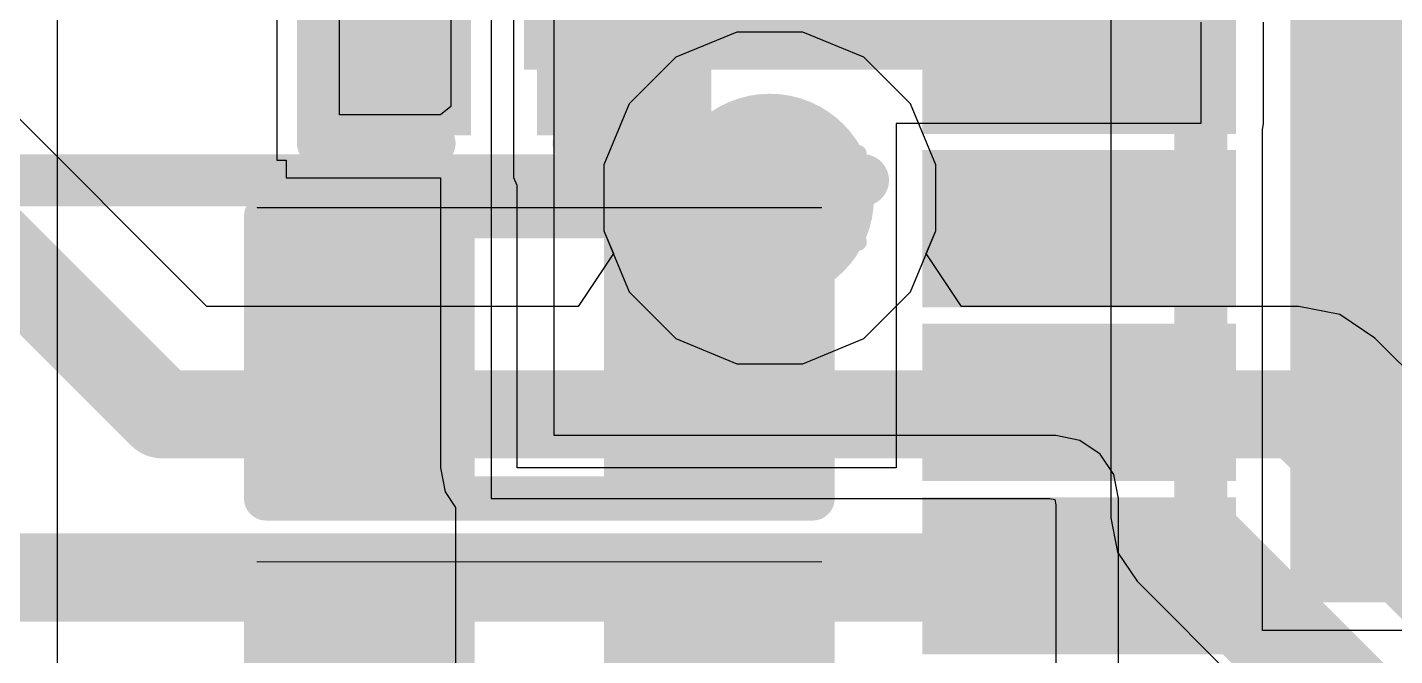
# Model space of a CAD drawing. Header units: inches. Extents: x -10 to 344, y -7 to 75.
# Drawn here: x 48.443 to 52.382, y 6.565 to 8.376 of the extents above; entities that cross this region are included whole.
import ezdxf

# ---------------------------------------------------------------- set-up
doc = ezdxf.new("R2010")
doc.units = ezdxf.units.IN
for name, color, linetype in [('Bottom Layer', 5, 'Continuous'), ('Bottom Overlay', 54, 'Continuous'), ('Bottom Paste', 16, 'Continuous'), ('Bottom Solder', 6, 'Continuous'), ('Drill Drawing', 1, 'Continuous'), ('Mid Layer 1', 16, 'Continuous'), ('Mid Layer 2', 76, 'Continuous'), ('Top Layer', 1, 'Continuous'), ('Top Overlay', 2, 'Continuous'), ('Top Solder', 216, 'Continuous'), ('Via Holes', 16, 'Continuous')]:
    doc.layers.add(name, color=color, linetype=linetype)

# ---------------------------------------------------------------- blocks, each defined once
blk = doc.blocks.new('CAP_0201_B_22')
at = {"layer": 'Bottom Layer'}
for points in [[(-0.45, 0.15), (-0.15, 0.15), (-0.15, -0.15), (-0.45, -0.15)], [(0.15, 0.15), (0.45, 0.15), (0.45, -0.15), (0.15, -0.15)]]:
    blk.add_hatch(color=5, dxfattribs=at).paths.add_polyline_path(points)
at = {"layer": 'Bottom Paste'}
for points in [[(-0.45, 0.15), (-0.15, 0.15), (-0.15, -0.15), (-0.45, -0.15)], [(0.15, 0.15), (0.45, 0.15), (0.45, -0.15), (0.15, -0.15)]]:
    blk.add_hatch(color=16, dxfattribs=at).paths.add_polyline_path(points)
at = {"layer": 'Bottom Solder'}
for points in [[(-0.505, 0.205), (-0.095, 0.205), (-0.095, -0.205), (-0.505, -0.205)], [(0.095, 0.205), (0.505, 0.205), (0.505, -0.205), (0.095, -0.205)]]:
    blk.add_hatch(color=6, dxfattribs=at).paths.add_polyline_path(points)
at = {"layer": 'Bottom Overlay'}
for points in [[(-0.5334, 0.2286, 0.127, 0.127, 0), (-0.2032, 0.2286, 0.127, 0.127, 0)], [(-0.5334, -0.2286, 0.127, 0.127, 0), (-0.5334, 0.2286, 0.127, 0.127, 0)], [(0.2032, 0.2286, 0.127, 0.127, 0), (0.5334, 0.2286, 0.127, 0.127, 0)], [(0.5334, -0.2286, 0.127, 0.127, 0), (0.5334, 0.2286, 0.127, 0.127, 0)], [(-0.5334, -0.2286, 0.127, 0.127, 0), (-0.2032, -0.2286, 0.127, 0.127, 0)], [(0.2032, -0.2286, 0.127, 0.127, 0), (0.5334, -0.2286, 0.127, 0.127, 0)]]:
    blk.add_lwpolyline(points, format="xyseb", dxfattribs=at)
for points in [[(-0.5651, 0.2286, 0.0635, 0.0635, 1), (-0.5016, 0.2286, 0.0635, 0.0635, 1)], [(-0.5651, 0.2286, 0.0635, 0.0635, 1), (-0.5016, 0.2286, 0.0635, 0.0635, 1)], [(-0.2349, 0.2286, 0.0635, 0.0635, 1), (-0.1714, 0.2286, 0.0635, 0.0635, 1)], [(0.1714, 0.2286, 0.0635, 0.0635, 1), (0.2349, 0.2286, 0.0635, 0.0635, 1)], [(0.5016, 0.2286, 0.0635, 0.0635, 1), (0.5651, 0.2286, 0.0635, 0.0635, 1)], [(0.5016, 0.2286, 0.0635, 0.0635, 1), (0.5651, 0.2286, 0.0635, 0.0635, 1)], [(-0.5651, -0.2286, 0.0635, 0.0635, 1), (-0.5016, -0.2286, 0.0635, 0.0635, 1)], [(-0.5651, -0.2286, 0.0635, 0.0635, 1), (-0.5016, -0.2286, 0.0635, 0.0635, 1)], [(-0.2349, -0.2286, 0.0635, 0.0635, 1), (-0.1714, -0.2286, 0.0635, 0.0635, 1)], [(0.1714, -0.2286, 0.0635, 0.0635, 1), (0.2349, -0.2286, 0.0635, 0.0635, 1)], [(0.5016, -0.2286, 0.0635, 0.0635, 1), (0.5651, -0.2286, 0.0635, 0.0635, 1)], [(0.5016, -0.2286, 0.0635, 0.0635, 1), (0.5651, -0.2286, 0.0635, 0.0635, 1)]]:
    blk.add_lwpolyline(points, format="xyseb", close=True, dxfattribs=at)
blk = doc.blocks.new('32_QFN__5_5__B_27')
at = {"layer": 'Bottom Layer'}
for points in [[(-1.625, 2.785), (-1.625, 2.085), (-1.875, 2.085), (-1.875, 2.785)], [(-1.125, 2.785), (-1.125, 2.085), (-1.375, 2.085), (-1.375, 2.785)], [(-0.625, 2.785), (-0.625, 2.085), (-0.875, 2.085), (-0.875, 2.785)], [(-0.125, 2.785), (-0.125, 2.085), (-0.375, 2.085), (-0.375, 2.785)], [(-1.725, 1.725), (1.725, 1.725), (1.725, -1.725), (-1.725, -1.725)]]:
    blk.add_hatch(color=5, dxfattribs=at).paths.add_polyline_path(points)
at = {"layer": 'Bottom Paste'}
for points in [[(-1.625, 2.785), (-1.625, 2.085), (-1.875, 2.085), (-1.875, 2.785)], [(-1.125, 2.785), (-1.125, 2.085), (-1.375, 2.085), (-1.375, 2.785)], [(-0.625, 2.785), (-0.625, 2.085), (-0.875, 2.085), (-0.875, 2.785)], [(-0.125, 2.785), (-0.125, 2.085), (-0.375, 2.085), (-0.375, 2.785)]]:
    blk.add_hatch(color=16, dxfattribs=at).paths.add_polyline_path(points)
at = {"layer": 'Bottom Solder'}
for points in [[(-1.5234, 2.8866), (-1.5234, 1.9834), (-1.9766, 1.9834), (-1.9766, 2.8866)], [(-1.0234, 2.8866), (-1.0234, 1.9834), (-1.4766, 1.9834), (-1.4766, 2.8866)], [(-0.5234, 2.8866), (-0.5234, 1.9834), (-0.9766, 1.9834), (-0.9766, 2.8866)], [(-0.0234, 2.8866), (-0.0234, 1.9834), (-0.4766, 1.9834), (-0.4766, 2.8866)], [(-1.8266, 1.8266), (1.8266, 1.8266), (1.8266, -1.8266), (-1.8266, -1.8266)]]:
    blk.add_hatch(color=6, dxfattribs=at).paths.add_polyline_path(points)
blk = doc.blocks.new('MFFX_29')
at = {"layer": 'Top Layer'}
blk.add_hatch(color=1, dxfattribs=at).paths.add_polyline_path([(-3.3, 1.655), (-3.3, 2.155), (-2.2, 2.155), (-2.2, 1.655)])
at = {"layer": 'Top Solder'}
blk.add_hatch(color=216, dxfattribs=at).paths.add_polyline_path([(-3.4016, 1.5534), (-3.4016, 2.2566), (-2.0984, 2.2566), (-2.0984, 1.5534)])
at = {"layer": 'Top Overlay'}
blk.add_lwpolyline([(2.27, 2.575, 0.15, 0.15, 0), (-3.075, 2.575, 0.15, 0.15, 0)], format="xyseb", dxfattribs=at)
blk.add_lwpolyline([(-3.1125, 2.575, 0.075, 0.075, 1), (-3.0375, 2.575, 0.075, 0.075, 1)], format="xyseb", close=True, dxfattribs=at)
blk = doc.blocks.new('R___0402_B_52')
at = {"layer": 'Bottom Layer'}
for points in [[(-0.2413, 0.3175), (-0.2413, -0.3175), (-0.6985, -0.3175), (-0.6985, 0.3175)], [(0.6985, 0.3175), (0.6985, -0.3175), (0.2413, -0.3175), (0.2413, 0.3175)]]:
    blk.add_hatch(color=5, dxfattribs=at).paths.add_polyline_path(points)
at = {"layer": 'Bottom Paste'}
for points in [[(-0.2413, 0.3175), (-0.2413, -0.3175), (-0.6985, -0.3175), (-0.6985, 0.3175)], [(0.6985, 0.3175), (0.6985, -0.3175), (0.2413, -0.3175), (0.2413, 0.3175)]]:
    blk.add_hatch(color=16, dxfattribs=at).paths.add_polyline_path(points)
at = {"layer": 'Bottom Solder'}
for points in [[(-0.1863, 0.3725), (-0.1863, -0.3725), (-0.7535, -0.3725), (-0.7535, 0.3725)], [(0.7535, 0.3725), (0.7535, -0.3725), (0.1863, -0.3725), (0.1863, 0.3725)]]:
    blk.add_hatch(color=6, dxfattribs=at).paths.add_polyline_path(points)
at = {"layer": 'Bottom Overlay'}
for points in [[(-0.7874, -0.4064, 0.127, 0.127, 0), (-0.7874, 0.4064, 0.127, 0.127, 0)], [(-0.7874, 0.4064, 0.127, 0.127, 0), (0.7874, 0.4064, 0.127, 0.127, 0)], [(-0.8128, 0.4318, 0.00323, 0.00323, 0), (0.8128, 0.4318, 0.00323, 0.00323, 0)], [(0.7874, -0.4064, 0.127, 0.127, 0), (0.7874, 0.4064, 0.127, 0.127, 0)], [(-0.7874, -0.4064, 0.127, 0.127, 0), (0.7874, -0.4064, 0.127, 0.127, 0)]]:
    blk.add_lwpolyline(points, format="xyseb", dxfattribs=at)
for points in [[(-0.8191, 0.4064, 0.0635, 0.0635, 1), (-0.7556, 0.4064, 0.0635, 0.0635, 1)], [(-0.8191, 0.4064, 0.0635, 0.0635, 1), (-0.7556, 0.4064, 0.0635, 0.0635, 1)], [(-0.8136, 0.4318, 0.00161, 0.00161, 1), (-0.812, 0.4318, 0.00161, 0.00161, 1)], [(0.7556, 0.4064, 0.0635, 0.0635, 1), (0.8191, 0.4064, 0.0635, 0.0635, 1)], [(0.7556, 0.4064, 0.0635, 0.0635, 1), (0.8191, 0.4064, 0.0635, 0.0635, 1)], [(0.812, 0.4318, 0.00161, 0.00161, 1), (0.8136, 0.4318, 0.00161, 0.00161, 1)], [(-0.8191, -0.4064, 0.0635, 0.0635, 1), (-0.7556, -0.4064, 0.0635, 0.0635, 1)], [(-0.8191, -0.4064, 0.0635, 0.0635, 1), (-0.7556, -0.4064, 0.0635, 0.0635, 1)], [(0.7556, -0.4064, 0.0635, 0.0635, 1), (0.8191, -0.4064, 0.0635, 0.0635, 1)], [(0.7556, -0.4064, 0.0635, 0.0635, 1), (0.8191, -0.4064, 0.0635, 0.0635, 1)]]:
    blk.add_lwpolyline(points, format="xyseb", close=True, dxfattribs=at)
blk = doc.blocks.new('R___0402_B_57')
at = {"layer": 'Bottom Layer'}
for points in [[(-0.2413, 0.3175), (-0.2413, -0.3175), (-0.6985, -0.3175), (-0.6985, 0.3175)], [(0.6985, 0.3175), (0.6985, -0.3175), (0.2413, -0.3175), (0.2413, 0.3175)]]:
    blk.add_hatch(color=5, dxfattribs=at).paths.add_polyline_path(points)
at = {"layer": 'Bottom Paste'}
for points in [[(-0.2413, 0.3175), (-0.2413, -0.3175), (-0.6985, -0.3175), (-0.6985, 0.3175)], [(0.6985, 0.3175), (0.6985, -0.3175), (0.2413, -0.3175), (0.2413, 0.3175)]]:
    blk.add_hatch(color=16, dxfattribs=at).paths.add_polyline_path(points)
at = {"layer": 'Bottom Solder'}
for points in [[(-0.1863, 0.3725), (-0.1863, -0.3725), (-0.7535, -0.3725), (-0.7535, 0.3725)], [(0.7535, 0.3725), (0.7535, -0.3725), (0.1863, -0.3725), (0.1863, 0.3725)]]:
    blk.add_hatch(color=6, dxfattribs=at).paths.add_polyline_path(points)
at = {"layer": 'Bottom Overlay'}
for points in [[(-0.7874, -0.4064, 0.127, 0.127, 0), (-0.7874, 0.4064, 0.127, 0.127, 0)], [(-0.7874, 0.4064, 0.127, 0.127, 0), (0.7874, 0.4064, 0.127, 0.127, 0)], [(-0.8128, 0.4318, 0.00323, 0.00323, 0), (0.8128, 0.4318, 0.00323, 0.00323, 0)], [(0.7874, -0.4064, 0.127, 0.127, 0), (0.7874, 0.4064, 0.127, 0.127, 0)], [(-0.7874, -0.4064, 0.127, 0.127, 0), (0.7874, -0.4064, 0.127, 0.127, 0)]]:
    blk.add_lwpolyline(points, format="xyseb", dxfattribs=at)
for points in [[(-0.8191, 0.4064, 0.0635, 0.0635, 1), (-0.7556, 0.4064, 0.0635, 0.0635, 1)], [(-0.8191, 0.4064, 0.0635, 0.0635, 1), (-0.7556, 0.4064, 0.0635, 0.0635, 1)], [(-0.8136, 0.4318, 0.00161, 0.00161, 1), (-0.812, 0.4318, 0.00161, 0.00161, 1)], [(0.7556, 0.4064, 0.0635, 0.0635, 1), (0.8191, 0.4064, 0.0635, 0.0635, 1)], [(0.7556, 0.4064, 0.0635, 0.0635, 1), (0.8191, 0.4064, 0.0635, 0.0635, 1)], [(0.812, 0.4318, 0.00161, 0.00161, 1), (0.8136, 0.4318, 0.00161, 0.00161, 1)], [(-0.8191, -0.4064, 0.0635, 0.0635, 1), (-0.7556, -0.4064, 0.0635, 0.0635, 1)], [(-0.8191, -0.4064, 0.0635, 0.0635, 1), (-0.7556, -0.4064, 0.0635, 0.0635, 1)], [(0.7556, -0.4064, 0.0635, 0.0635, 1), (0.8191, -0.4064, 0.0635, 0.0635, 1)], [(0.7556, -0.4064, 0.0635, 0.0635, 1), (0.8191, -0.4064, 0.0635, 0.0635, 1)]]:
    blk.add_lwpolyline(points, format="xyseb", close=True, dxfattribs=at)

msp = doc.modelspace()

# ---------------------------------------------------------------- hatches: boundary and pattern name
at = {"layer": 'Bottom Layer'}
h = msp.add_hatch(color=5, dxfattribs=at)
edge = h.paths.add_edge_path()
edge.add_arc((50.5821, 7.8842), 0.3, 0, 360)
msp.add_hatch(color=5, dxfattribs=at).paths.add_polyline_path([(50.1594, 6.0861), (50.7563, 6.0861), (50.7563, 6.7211), (50.1594, 6.7211)])
at = {"layer": 'Mid Layer 1'}
h = msp.add_hatch(color=16, dxfattribs=at)
edge = h.paths.add_edge_path()
edge.add_arc((50.5821, 7.8842), 0.3, 0, 360)
at = {"layer": 'Mid Layer 2'}
h = msp.add_hatch(color=76, dxfattribs=at)
edge = h.paths.add_edge_path()
edge.add_arc((50.5821, 7.8842), 0.3, 0, 360)
at = {"layer": 'Top Layer'}
h = msp.add_hatch(color=1, dxfattribs=at)
edge = h.paths.add_edge_path()
edge.add_arc((50.5821, 7.8842), 0.3, 0, 360)
at = {"layer": 'Via Holes'}
h = msp.add_hatch(color=7, dxfattribs=at)
edge = h.paths.add_edge_path()
edge.add_arc((50.5821, 7.8842), 0.15, 0, 360)

# ---------------------------------------------------------------- linework, layer by layer
at = {"layer": 'Bottom Layer'}
for p, q in [((48.5301, 5.3846), (48.5301, 13.3238)), ((49.1615, 10.0285), (49.1615, 7.9928)), ((49.3428, 8.1233), (49.3428, 10.0285)), ((49.8443, 7.942), (49.8443, 8.5976)), ((49.663, 8.5019), (49.663, 8.1479)), ((51.8235, 8.3904), (51.8235, 8.098)), ((52.0048, 8.098), (52.0048, 8.3904)), ((49.633, 8.1233), (49.3428, 8.1233)), ((49.663, 8.1479), (49.633, 8.1233)), ((51.8235, 8.098), (50.9457, 8.098)), ((50.9457, 8.098), (50.9457, 7.1068)), ((52.0013, 8.0805), (52.0048, 8.098)), ((52.0013, 6.638), (52.0013, 8.0805)), ((49.1615, 7.9928), (49.1887, 7.9928)), ((49.1887, 7.9928), (49.1887, 7.942)), ((49.1887, 7.942), (49.633, 7.942)), ((49.633, 7.942), (49.633, 7.1068)), ((49.8546, 7.9196), (49.8443, 7.942)), ((49.8546, 7.1068), (49.8546, 7.9196)), ((49.8546, 7.9196), (49.8546, 7.9196)), ((49.633, 7.1068), (49.6468, 7.0374)), ((50.9457, 7.1068), (49.8546, 7.1068)), ((49.6468, 7.0374), (49.6768, 6.9925)), ((49.6768, 6.9925), (49.6768, 5.9442)), ((52.9613, 6.638), (52.0013, 6.638))]:
    msp.add_line(p, q, dxfattribs=at)
at = {"layer": 'Drill Drawing'}
for points in [[(50.4551, 8.0112, 0.0508, 0.0508, 0), (50.5821, 8.1382, 0.0508, 0.0508, 0)], [(50.5821, 8.1382, 0.0508, 0.0508, 0), (50.7091, 8.0112, 0.0508, 0.0508, 0)], [(50.3281, 8.0112, 0.0508, 0.0508, 0), (50.4551, 7.8842, 0.0508, 0.0508, 0)], [(50.3281, 8.0112, 0.0508, 0.0508, 0), (50.4551, 8.0112, 0.0508, 0.0508, 0)], [(50.7091, 8.0112, 0.0508, 0.0508, 0), (50.8361, 8.0112, 0.0508, 0.0508, 0)], [(50.7091, 7.8842, 0.0508, 0.0508, 0), (50.8361, 8.0112, 0.0508, 0.0508, 0)], [(50.3281, 7.7572, 0.0508, 0.0508, 0), (50.4551, 7.8842, 0.0508, 0.0508, 0)], [(50.7091, 7.8842, 0.0508, 0.0508, 0), (50.8361, 7.7572, 0.0508, 0.0508, 0)], [(50.3281, 7.7572, 0.0508, 0.0508, 0), (50.4551, 7.7572, 0.0508, 0.0508, 0)], [(50.4551, 7.7572, 0.0508, 0.0508, 0), (50.5821, 7.6302, 0.0508, 0.0508, 0)], [(50.5821, 7.6302, 0.0508, 0.0508, 0), (50.7091, 7.7572, 0.0508, 0.0508, 0)], [(50.7091, 7.7572, 0.0508, 0.0508, 0), (50.8361, 7.7572, 0.0508, 0.0508, 0)]]:
    msp.add_lwpolyline(points, format="xyseb", dxfattribs=at)
for points in [[(50.5694, 8.1382, 0.0254, 0.0254, 1), (50.5948, 8.1382, 0.0254, 0.0254, 1)], [(50.5694, 8.1382, 0.0254, 0.0254, 1), (50.5948, 8.1382, 0.0254, 0.0254, 1)], [(50.3154, 8.0112, 0.0254, 0.0254, 1), (50.3408, 8.0112, 0.0254, 0.0254, 1)], [(50.3154, 8.0112, 0.0254, 0.0254, 1), (50.3408, 8.0112, 0.0254, 0.0254, 1)], [(50.4424, 8.0112, 0.0254, 0.0254, 1), (50.4678, 8.0112, 0.0254, 0.0254, 1)], [(50.4424, 8.0112, 0.0254, 0.0254, 1), (50.4678, 8.0112, 0.0254, 0.0254, 1)], [(50.6964, 8.0112, 0.0254, 0.0254, 1), (50.7218, 8.0112, 0.0254, 0.0254, 1)], [(50.6964, 8.0112, 0.0254, 0.0254, 1), (50.7218, 8.0112, 0.0254, 0.0254, 1)], [(50.8234, 8.0112, 0.0254, 0.0254, 1), (50.8488, 8.0112, 0.0254, 0.0254, 1)], [(50.8234, 8.0112, 0.0254, 0.0254, 1), (50.8488, 8.0112, 0.0254, 0.0254, 1)], [(50.4424, 7.8842, 0.0254, 0.0254, 1), (50.4678, 7.8842, 0.0254, 0.0254, 1)], [(50.4424, 7.8842, 0.0254, 0.0254, 1), (50.4678, 7.8842, 0.0254, 0.0254, 1)], [(50.6964, 7.8842, 0.0254, 0.0254, 1), (50.7218, 7.8842, 0.0254, 0.0254, 1)], [(50.6964, 7.8842, 0.0254, 0.0254, 1), (50.7218, 7.8842, 0.0254, 0.0254, 1)], [(50.3154, 7.7572, 0.0254, 0.0254, 1), (50.3408, 7.7572, 0.0254, 0.0254, 1)], [(50.3154, 7.7572, 0.0254, 0.0254, 1), (50.3408, 7.7572, 0.0254, 0.0254, 1)], [(50.4424, 7.7572, 0.0254, 0.0254, 1), (50.4678, 7.7572, 0.0254, 0.0254, 1)], [(50.4424, 7.7572, 0.0254, 0.0254, 1), (50.4678, 7.7572, 0.0254, 0.0254, 1)], [(50.6964, 7.7572, 0.0254, 0.0254, 1), (50.7218, 7.7572, 0.0254, 0.0254, 1)], [(50.6964, 7.7572, 0.0254, 0.0254, 1), (50.7218, 7.7572, 0.0254, 0.0254, 1)], [(50.8234, 7.7572, 0.0254, 0.0254, 1), (50.8488, 7.7572, 0.0254, 0.0254, 1)], [(50.8234, 7.7572, 0.0254, 0.0254, 1), (50.8488, 7.7572, 0.0254, 0.0254, 1)], [(50.5694, 7.6302, 0.0254, 0.0254, 1), (50.5948, 7.6302, 0.0254, 0.0254, 1)], [(50.5694, 7.6302, 0.0254, 0.0254, 1), (50.5948, 7.6302, 0.0254, 0.0254, 1)]]:
    msp.add_lwpolyline(points, format="xyseb", close=True, dxfattribs=at)
at = {"layer": 'Mid Layer 1'}
for p, q in [((50.4871, 8.362), (50.3114, 8.2892)), ((50.6771, 8.362), (50.4871, 8.362)), ((50.8527, 8.2892), (50.6771, 8.362)), ((50.3114, 8.2892), (50.177, 8.1548)), ((50.9871, 8.1548), (50.8527, 8.2892)), ((48.9604, 7.5714), (48.3481, 8.1837)), ((50.177, 8.1548), (50.1043, 7.9792)), ((51.0599, 7.9792), (50.9871, 8.1548)), ((50.1043, 7.9792), (50.1043, 7.7891)), ((51.0599, 7.7891), (51.0599, 7.9792)), ((50.1043, 7.7891), (50.1313, 7.7238)), ((51.0328, 7.7238), (51.0599, 7.7891)), ((50.1313, 7.7238), (50.0295, 7.5714)), ((51.1347, 7.5714), (51.0328, 7.7238)), ((50.0295, 7.5714), (48.9604, 7.5714)), ((52.1058, 7.5714), (51.1347, 7.5714)), ((52.2247, 7.5478), (52.1058, 7.5714)), ((52.3255, 7.4804), (52.2247, 7.5478)), ((53.3183, 6.4876), (52.3255, 7.4804))]:
    msp.add_line(p, q, dxfattribs=at)
for points in [[(47.9703, 8.122, 0.254, 0.254, 0), (48.8317, 7.2606, 0.254, 0.254, 0)], [(48.8317, 7.2606, 0.254, 0.254, 0), (52.1058, 7.2606, 0.254, 0.254, 0)], [(52.1058, 7.2606, 0.254, 0.254, 0), (53.1895, 6.1769, 0.254, 0.254, 0)], [(47.8906, 6.7904, 0.254, 0.254, 0), (51.8457, 6.7904, 0.254, 0.254, 0)], [(51.8457, 6.7904, 0.254, 0.254, 0), (52.9539, 5.6822, 0.254, 0.254, 0)]]:
    msp.add_lwpolyline(points, format="xyseb", dxfattribs=at)
for points in [[(48.7682, 7.2606, 0.127, 0.127, 1), (48.8952, 7.2606, 0.127, 0.127, 1)], [(48.7682, 7.2606, 0.127, 0.127, 1), (48.8952, 7.2606, 0.127, 0.127, 1)], [(52.0423, 7.2606, 0.127, 0.127, 1), (52.1693, 7.2606, 0.127, 0.127, 1)], [(52.0423, 7.2606, 0.127, 0.127, 1), (52.1693, 7.2606, 0.127, 0.127, 1)], [(51.7822, 6.7904, 0.127, 0.127, 1), (51.9092, 6.7904, 0.127, 0.127, 1)], [(51.7822, 6.7904, 0.127, 0.127, 1), (51.9092, 6.7904, 0.127, 0.127, 1)]]:
    msp.add_lwpolyline(points, format="xyseb", close=True, dxfattribs=at)
at = {"layer": 'Mid Layer 2'}
for p, q in [((49.7793, 9.4701), (49.7793, 7.1991)), ((49.9605, 7.1991), (49.9605, 9.4701)), ((49.7793, 7.1991), (49.7793, 7.0179)), ((51.4058, 7.1991), (49.9605, 7.1991)), ((51.4752, 7.1853), (51.4058, 7.1991)), ((51.534, 7.146), (51.4752, 7.1853)), ((51.5733, 7.0872), (51.534, 7.146)), ((51.5871, 7.0179), (51.5733, 7.0872)), ((49.7793, 7.0179), (51.388, 7.0179)), ((51.388, 7.0179), (51.4029, 7.0149)), ((51.4029, 7.0149), (51.4058, 7)), ((51.5871, 6.1814), (51.5871, 7.0179)), ((51.4058, 7), (51.4058, 6.3227))]:
    msp.add_line(p, q, dxfattribs=at)
at = {"layer": 'Top Layer'}
for p, q in [((51.5645, 8.4929), (51.5645, 6.9625)), ((50.4871, 8.362), (50.3114, 8.2892)), ((50.6771, 8.362), (50.4871, 8.362)), ((50.8527, 8.2892), (50.6771, 8.362)), ((50.3114, 8.2892), (50.177, 8.1548)), ((50.9871, 8.1548), (50.8527, 8.2892)), ((50.177, 8.1548), (50.1043, 7.9792)), ((51.0599, 7.9792), (50.9871, 8.1548)), ((50.1043, 7.9792), (50.1043, 7.7891)), ((51.0599, 7.7891), (51.0599, 7.9792)), ((50.1043, 7.7891), (50.177, 7.6135)), ((50.9871, 7.6135), (51.0599, 7.7891)), ((50.177, 7.6135), (50.3114, 7.4791)), ((50.8527, 7.4791), (50.9871, 7.6135)), ((50.3114, 7.4791), (50.4871, 7.4064)), ((50.6771, 7.4064), (50.8527, 7.4791)), ((50.4871, 7.4064), (50.6771, 7.4064)), ((51.5645, 6.9625), (51.5842, 6.8634)), ((51.5842, 6.8634), (51.6404, 6.7794)), ((51.6404, 6.7794), (52.2124, 6.2074))]:
    msp.add_line(p, q, dxfattribs=at)
for points in [[(52.2963, 6.8849, 0.1524, 0.1524, 0), (52.2963, 8.8656, 0.1524, 0.1524, 0)], [(51.8235, 6.9625, 0.1524, 0.1524, 0), (51.8235, 8.7682, 0.1524, 0.1524, 0)], [(51.8235, 6.9625, 0.1524, 0.1524, 0), (52.4713, 6.3147, 0.1524, 0.1524, 0)], [(52.2963, 6.8849, 0.1524, 0.1524, 0), (52.7507, 6.4304, 0.1524, 0.1524, 0)]]:
    msp.add_lwpolyline(points, format="xyseb", dxfattribs=at)
for points in [[(51.7854, 6.9625, 0.0762, 0.0762, 1), (51.8616, 6.9625, 0.0762, 0.0762, 1)], [(51.7854, 6.9625, 0.0762, 0.0762, 1), (51.8616, 6.9625, 0.0762, 0.0762, 1)], [(52.2582, 6.8849, 0.0762, 0.0762, 1), (52.3344, 6.8849, 0.0762, 0.0762, 1)], [(52.2582, 6.8849, 0.0762, 0.0762, 1), (52.3344, 6.8849, 0.0762, 0.0762, 1)]]:
    msp.add_lwpolyline(points, format="xyseb", close=True, dxfattribs=at)

# ---------------------------------------------------------------- block references
for name, p, rotation in [('MFFX_29', (47.7754, 10.51), 180), ('32_QFN__5_5__B_27', (53.9085, 8.5452), 90)]:
    msp.add_blockref(name, p, dxfattribs=dict(rotation=rotation))
for name, p in [('CAP_0201_B_22', (49.8165, 8.2698)), ('R___0402_B_52', (49.9181, 7.4243)), ('R___0402_B_57', (49.9181, 6.4036))]:
    msp.add_blockref(name, p)

doc.saveas('drawing.dxf')
